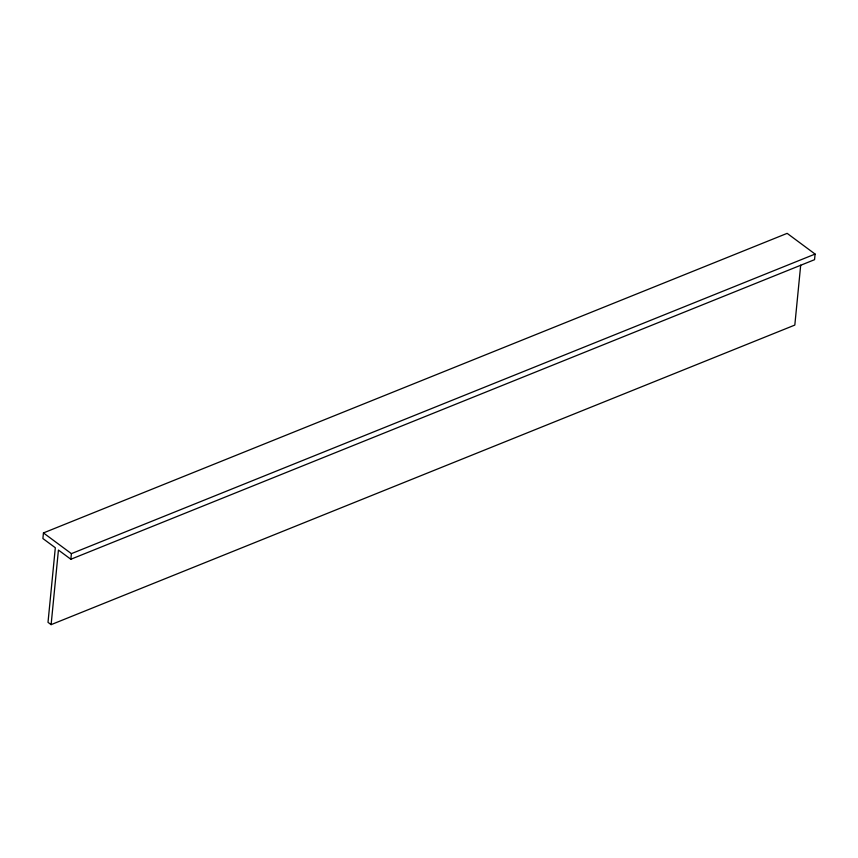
<?xml version="1.0" encoding="UTF-8"?>
<svg xmlns="http://www.w3.org/2000/svg" width="858" height="858" viewBox="0 0 858 858"><rect width="100%" height="100%" fill="white"/><g stroke="black" fill="none" stroke-linecap="round" stroke-linejoin="round"><path stroke-width="1.29" d="M51.115 624.645L58.43 550.053L70.849 559.255L814.553 259.684L815.1 254.075L787.151 233.355L43.447 532.925L42.9 538.545L55.32 547.747L48.005 622.34L51.115 624.645L794.819 325.075L800.696 265.133M70.849 559.255L71.396 553.646L43.447 532.925M71.396 553.646L815.1 254.075"/></g></svg>
